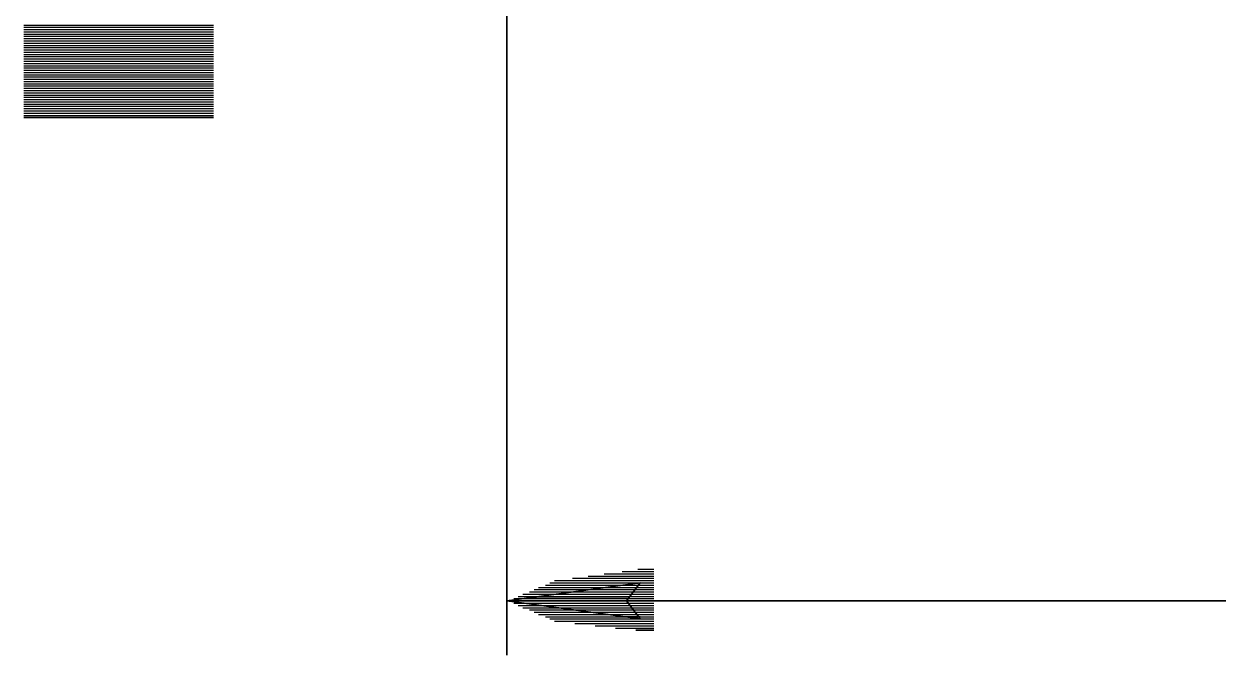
# Model space of a CAD drawing. Extents: x 1 to 210, y 1 to 298.
# Drawn here: x 29.21 to 74, y 193.8 to 217.47 of the extents above; entities that cross this region are included whole.
import ezdxf

# ---------------------------------------------------------------- set-up
doc = ezdxf.new("R2010")
doc.units = 0

msp = doc.modelspace()

# ---------------------------------------------------------------- linework, layer by layer
at = {"layer": 'P00102'}
msp.add_lwpolyline([(47.328668, 232.494659), (47.328668, 193.801995), (47.328668, 232.494659)], dxfattribs=at)
at = {"layer": 'P00233'}
msp.add_lwpolyline([(52.239334, 197.019326), (52.831998, 197.019326)], dxfattribs=at)
at = {"layer": 'P00234'}
msp.add_lwpolyline([(51.646665, 196.934663), (52.831998, 196.934663)], dxfattribs=at)
at = {"layer": 'P00235'}
msp.add_lwpolyline([(50.969332, 196.849989), (52.831998, 196.849989)], dxfattribs=at)
at = {"layer": 'P00236'}
msp.add_lwpolyline([(50.376668, 196.765326), (52.831998, 196.765326)], dxfattribs=at)
at = {"layer": 'P00237'}
msp.add_lwpolyline([(49.783998, 196.680663), (52.831998, 196.680663)], dxfattribs=at)
at = {"layer": 'P00238'}
msp.add_lwpolyline([(49.106666, 196.596), (52.831998, 196.596)], dxfattribs=at)
at = {"layer": 'P00239'}
msp.add_lwpolyline([(48.937334, 196.511326), (52.831998, 196.511326)], dxfattribs=at)
at = {"layer": 'P00240'}
msp.add_lwpolyline([(48.767997, 196.426662), (52.831998, 196.426662)], dxfattribs=at)
at = {"layer": 'P00241'}
msp.add_lwpolyline([(48.514002, 196.341999), (52.831998, 196.341999)], dxfattribs=at)
at = {"layer": 'P00242'}
msp.add_lwpolyline([(48.344664, 196.257325), (52.831998, 196.257325)], dxfattribs=at)
at = {"layer": 'P00243'}
msp.add_lwpolyline([(48.175332, 196.172662), (52.831998, 196.172662)], dxfattribs=at)
at = {"layer": 'P00244'}
msp.add_lwpolyline([(47.921332, 196.087999), (52.831998, 196.087999)], dxfattribs=at)
at = {"layer": 'P00245'}
msp.add_lwpolyline([(47.752, 196.003325), (52.831998, 196.003325)], dxfattribs=at)
at = {"layer": 'P00246'}
msp.add_lwpolyline([(47.582663, 195.918661), (52.831998, 195.918661)], dxfattribs=at)
at = {"layer": 'P00247'}
msp.add_lwpolyline([(47.328668, 195.833998), (52.831998, 195.833998)], dxfattribs=at)
at = {"layer": 'P00248'}
msp.add_lwpolyline([(47.582663, 195.749324), (52.831998, 195.749324)], dxfattribs=at)
at = {"layer": 'P00249'}
msp.add_lwpolyline([(47.752, 195.664661), (52.831998, 195.664661)], dxfattribs=at)
at = {"layer": 'P00250'}
msp.add_lwpolyline([(47.921332, 195.579998), (52.831998, 195.579998)], dxfattribs=at)
at = {"layer": 'P00251'}
msp.add_lwpolyline([(48.175332, 195.495324), (52.831998, 195.495324)], dxfattribs=at)
at = {"layer": 'P00252'}
msp.add_lwpolyline([(48.344664, 195.410661), (52.831998, 195.410661)], dxfattribs=at)
at = {"layer": 'P00253'}
msp.add_lwpolyline([(48.514002, 195.325997), (52.831998, 195.325997)], dxfattribs=at)
at = {"layer": 'P00254'}
msp.add_lwpolyline([(48.767997, 195.241323), (52.831998, 195.241323)], dxfattribs=at)
at = {"layer": 'P00255'}
msp.add_lwpolyline([(48.937334, 195.15666), (52.831998, 195.15666)], dxfattribs=at)
at = {"layer": 'P00256'}
msp.add_lwpolyline([(49.106666, 195.071997), (52.831998, 195.071997)], dxfattribs=at)
at = {"layer": 'P00257'}
msp.add_lwpolyline([(49.868667, 194.987323), (52.831998, 194.987323)], dxfattribs=at)
at = {"layer": 'P00258'}
msp.add_lwpolyline([(50.630668, 194.90266), (52.831998, 194.90266)], dxfattribs=at)
at = {"layer": 'P00259'}
msp.add_lwpolyline([(51.392664, 194.817997), (52.831998, 194.817997)], dxfattribs=at)
at = {"layer": 'P00260'}
msp.add_lwpolyline([(52.154665, 194.733323), (52.831998, 194.733323), (52.154665, 194.733323)], dxfattribs=at)
at = {"layer": 'P00261'}
msp.add_lwpolyline([(47.328668, 195.833998), (52.323997, 196.511326), (47.328668, 195.833998)], dxfattribs=at)
at = {"layer": 'P00262'}
msp.add_lwpolyline([(52.323997, 196.511326), (51.815996, 195.833998), (52.323997, 196.511326)], dxfattribs=at)
at = {"layer": 'P00263'}
msp.add_lwpolyline([(51.815996, 195.833998), (52.323997, 195.15666), (51.815996, 195.833998)], dxfattribs=at)
at = {"layer": 'P00264'}
msp.add_lwpolyline([(52.323997, 195.15666), (47.328668, 195.833998), (52.323997, 195.15666)], dxfattribs=at)
at = {"layer": 'P00265'}
msp.add_lwpolyline([(51.731333, 196.426662), (52.323997, 196.426662)], dxfattribs=at)
at = {"layer": 'P00266'}
msp.add_lwpolyline([(51.138664, 196.341999), (52.239334, 196.341999)], dxfattribs=at)
at = {"layer": 'P00267'}
msp.add_lwpolyline([(50.461331, 196.257325), (52.154665, 196.257325)], dxfattribs=at)
at = {"layer": 'P00268'}
msp.add_lwpolyline([(49.868667, 196.172662), (52.069997, 196.172662)], dxfattribs=at)
at = {"layer": 'P00269'}
msp.add_lwpolyline([(49.275997, 196.087999), (52.069997, 196.087999)], dxfattribs=at)
at = {"layer": 'P00270'}
msp.add_lwpolyline([(48.598665, 196.003325), (51.985334, 196.003325)], dxfattribs=at)
at = {"layer": 'P00271'}
msp.add_lwpolyline([(48.006001, 195.918661), (51.900665, 195.918661), (48.006001, 195.918661)], dxfattribs=at)
at = {"layer": 'P00272'}
msp.add_lwpolyline([(47.328668, 195.833998), (51.815996, 195.833998)], dxfattribs=at)
at = {"layer": 'P00273'}
msp.add_lwpolyline([(48.006001, 195.749324), (51.900665, 195.749324)], dxfattribs=at)
at = {"layer": 'P00274'}
msp.add_lwpolyline([(48.598665, 195.664661), (51.985334, 195.664661)], dxfattribs=at)
at = {"layer": 'P00275'}
msp.add_lwpolyline([(49.275997, 195.579998), (52.069997, 195.579998)], dxfattribs=at)
at = {"layer": 'P00276'}
msp.add_lwpolyline([(49.868667, 195.495324), (52.069997, 195.495324)], dxfattribs=at)
at = {"layer": 'P00277'}
msp.add_lwpolyline([(50.461331, 195.410661), (52.154665, 195.410661)], dxfattribs=at)
at = {"layer": 'P00278'}
msp.add_lwpolyline([(51.138664, 195.325997), (52.239334, 195.325997)], dxfattribs=at)
at = {"layer": 'P00279'}
msp.add_lwpolyline([(51.731333, 195.241323), (52.323997, 195.241323), (51.731333, 195.241323)], dxfattribs=at)
at = {"layer": 'P00327'}
msp.add_lwpolyline([(47.328668, 195.833998), (167.30133, 195.833998), (47.328668, 195.833998)], dxfattribs=at)
at = {"layer": 'P02239'}
msp.add_lwpolyline([(29.209998, 217.423992), (36.322, 217.423992)], dxfattribs=at)
at = {"layer": 'P02240'}
msp.add_lwpolyline([(29.209998, 217.339329), (36.322, 217.339329)], dxfattribs=at)
at = {"layer": 'P02241'}
msp.add_lwpolyline([(29.209998, 217.25466), (36.322, 217.25466)], dxfattribs=at)
at = {"layer": 'P02242'}
msp.add_lwpolyline([(29.209998, 217.169991), (36.322, 217.169991)], dxfattribs=at)
at = {"layer": 'P02243'}
msp.add_lwpolyline([(29.209998, 217.085328), (36.322, 217.085328)], dxfattribs=at)
at = {"layer": 'P02244'}
msp.add_lwpolyline([(29.209998, 217.00066), (36.322, 217.00066)], dxfattribs=at)
at = {"layer": 'P02245'}
msp.add_lwpolyline([(29.209998, 216.915996), (36.322, 216.915996)], dxfattribs=at)
at = {"layer": 'P02246'}
msp.add_lwpolyline([(29.209998, 216.831328), (36.322, 216.831328)], dxfattribs=at)
at = {"layer": 'P02247'}
msp.add_lwpolyline([(29.209998, 216.746659), (36.322, 216.746659)], dxfattribs=at)
at = {"layer": 'P02248'}
msp.add_lwpolyline([(29.209998, 216.661996), (36.322, 216.661996)], dxfattribs=at)
at = {"layer": 'P02249'}
msp.add_lwpolyline([(29.209998, 216.577327), (36.322, 216.577327)], dxfattribs=at)
at = {"layer": 'P02250'}
msp.add_lwpolyline([(29.209998, 216.492659), (36.322, 216.492659)], dxfattribs=at)
at = {"layer": 'P02251'}
msp.add_lwpolyline([(29.209998, 216.407995), (36.322, 216.407995)], dxfattribs=at)
at = {"layer": 'P02252'}
msp.add_lwpolyline([(29.209998, 216.323327), (36.322, 216.323327)], dxfattribs=at)
at = {"layer": 'P02253'}
msp.add_lwpolyline([(29.209998, 216.238658), (36.322, 216.238658)], dxfattribs=at)
at = {"layer": 'P02254'}
msp.add_lwpolyline([(29.209998, 216.153995), (36.322, 216.153995)], dxfattribs=at)
at = {"layer": 'P02255'}
msp.add_lwpolyline([(29.209998, 216.069326), (36.322, 216.069326)], dxfattribs=at)
at = {"layer": 'P02256'}
msp.add_lwpolyline([(29.209998, 215.984663), (36.322, 215.984663)], dxfattribs=at)
at = {"layer": 'P02257'}
msp.add_lwpolyline([(29.209998, 215.899995), (36.322, 215.899995)], dxfattribs=at)
at = {"layer": 'P02258'}
msp.add_lwpolyline([(29.209998, 215.815326), (36.322, 215.815326)], dxfattribs=at)
at = {"layer": 'P02259'}
msp.add_lwpolyline([(29.209998, 215.730663), (36.322, 215.730663)], dxfattribs=at)
at = {"layer": 'P02260'}
msp.add_lwpolyline([(29.209998, 215.645994), (36.322, 215.645994)], dxfattribs=at)
at = {"layer": 'P02261'}
msp.add_lwpolyline([(29.209998, 215.561326), (36.322, 215.561326)], dxfattribs=at)
at = {"layer": 'P02262'}
msp.add_lwpolyline([(29.209998, 215.476662), (36.322, 215.476662)], dxfattribs=at)
at = {"layer": 'P02263'}
msp.add_lwpolyline([(29.209998, 215.391994), (36.322, 215.391994)], dxfattribs=at)
at = {"layer": 'P02264'}
msp.add_lwpolyline([(29.209998, 215.307325), (36.322, 215.307325)], dxfattribs=at)
at = {"layer": 'P02265'}
msp.add_lwpolyline([(29.209998, 215.222662), (36.322, 215.222662)], dxfattribs=at)
at = {"layer": 'P02266'}
msp.add_lwpolyline([(29.209998, 215.137993), (36.322, 215.137993)], dxfattribs=at)
at = {"layer": 'P02267'}
msp.add_lwpolyline([(29.209998, 215.05333), (36.322, 215.05333)], dxfattribs=at)
at = {"layer": 'P02268'}
msp.add_lwpolyline([(29.209998, 214.968661), (36.322, 214.968661)], dxfattribs=at)
at = {"layer": 'P02269'}
msp.add_lwpolyline([(29.209998, 214.883993), (36.322, 214.883993)], dxfattribs=at)
at = {"layer": 'P02270'}
msp.add_lwpolyline([(29.209998, 214.79933), (36.322, 214.79933)], dxfattribs=at)
at = {"layer": 'P02271'}
msp.add_lwpolyline([(29.209998, 214.714661), (36.322, 214.714661)], dxfattribs=at)
at = {"layer": 'P02272'}
msp.add_lwpolyline([(29.209998, 214.629992), (36.322, 214.629992)], dxfattribs=at)
at = {"layer": 'P02273'}
msp.add_lwpolyline([(29.209998, 214.545329), (36.322, 214.545329)], dxfattribs=at)
at = {"layer": 'P02274'}
msp.add_lwpolyline([(29.209998, 214.460661), (36.322, 214.460661)], dxfattribs=at)
at = {"layer": 'P02275'}
msp.add_lwpolyline([(29.209998, 214.375992), (36.322, 214.375992)], dxfattribs=at)
at = {"layer": 'P02276'}
msp.add_lwpolyline([(29.209998, 214.291329), (36.322, 214.291329)], dxfattribs=at)
at = {"layer": 'P02277'}
msp.add_lwpolyline([(29.209998, 214.20666), (36.322, 214.20666)], dxfattribs=at)
at = {"layer": 'P02278'}
msp.add_lwpolyline([(29.209998, 214.121992), (36.322, 214.121992)], dxfattribs=at)
at = {"layer": 'P02279'}
msp.add_lwpolyline([(29.209998, 214.037328), (36.322, 214.037328)], dxfattribs=at)
at = {"layer": 'P02280'}
msp.add_lwpolyline([(29.209998, 213.95266), (36.322, 213.95266), (29.209998, 213.95266)], dxfattribs=at)

doc.saveas('drawing.dxf')
